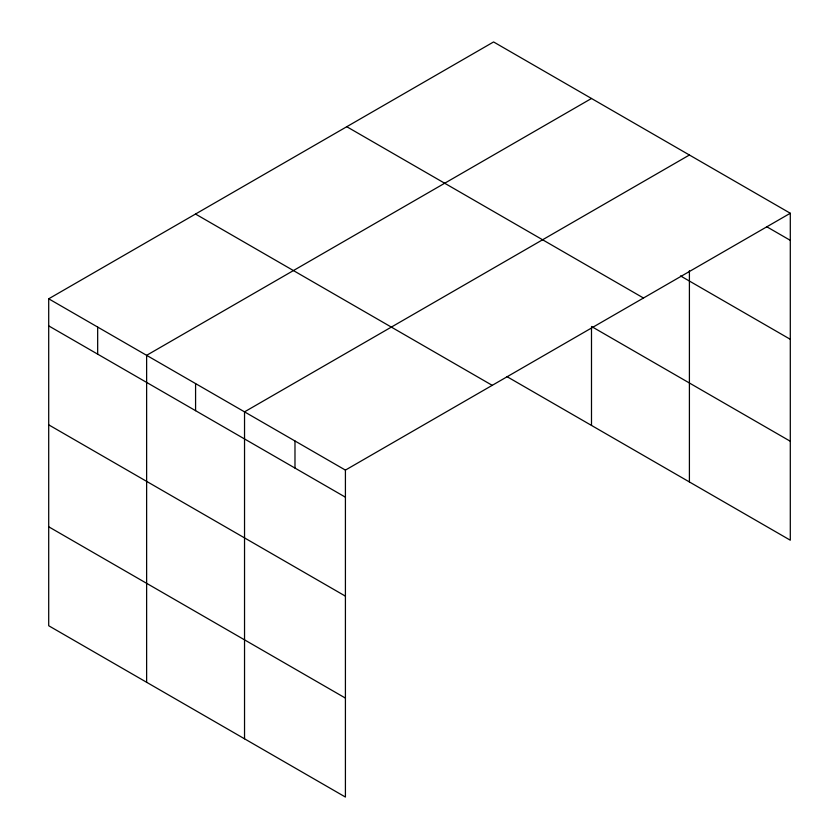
<?xml version="1.0" encoding="UTF-8"?>
<svg xmlns="http://www.w3.org/2000/svg" width="839" height="839" viewBox="0 0 839 839"><rect width="100%" height="100%" fill="white"/><g stroke="black" fill="none" stroke-linecap="round" stroke-linejoin="round"><path stroke-width="1.26" d="M790.296 213.253L345.416 470.102L345.416 797.05L48.704 625.747L48.704 298.799L493.584 41.95L790.296 213.253L790.296 540.201L506.934 376.606M591.495 98.478L146.626 355.327L146.626 682.275M689.406 155.016L244.537 411.855L244.537 738.802M766.752 226.75L790.296 240.342M680.513 275.916L790.296 339.302M346.769 126.71L643.482 298.013M591.495 326.476L790.296 441.251M195.518 214.039L492.231 385.342M48.704 298.799L345.416 470.102M48.704 325.878L345.416 497.191M48.704 424.838L345.416 596.141M48.704 526.787L345.416 698.09M689.406 270.64L689.406 481.964M591.495 327.776L591.495 425.436M294.982 440.978L294.982 468.068M195.581 383.591L195.581 410.68M97.67 327.063L97.67 354.142"/></g></svg>
